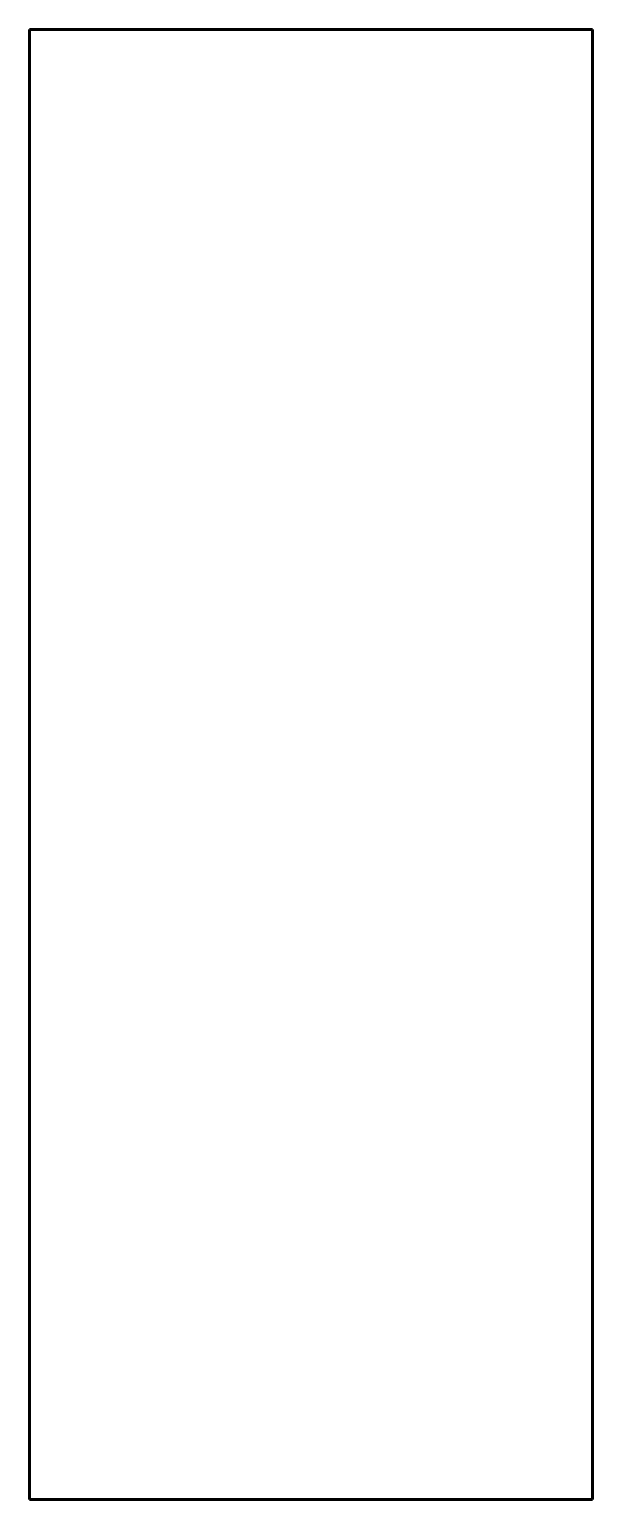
# Model space of a CAD drawing. Header units: millimetres. Extents: x -23 to 23, y -60 to 60.
import ezdxf

# ---------------------------------------------------------------- set-up
doc = ezdxf.new("R2010")
doc.units = ezdxf.units.MM
doc.linetypes.add('K5LT_BASIC', pattern=[0])

# ---------------------------------------------------------------- blocks, each defined once
blk = doc.blocks.new('U0')
at = {"color": 150, "linetype": 'K5LT_BASIC', "lineweight": 60, "true_color": 0x0080ff}
for p, q in [((-23.15, 60.45), (-23.15, -60.45)), ((23.15, 60.45), (-23.15, 60.45)), ((23.15, -60.45), (23.15, 60.45)), ((-23.15, -60.45), (23.15, -60.45))]:
    blk.add_line(p, q, dxfattribs=at)

msp = doc.modelspace()

# ---------------------------------------------------------------- block references
msp.add_blockref('U0', (0, 0))

doc.saveas('drawing.dxf')
